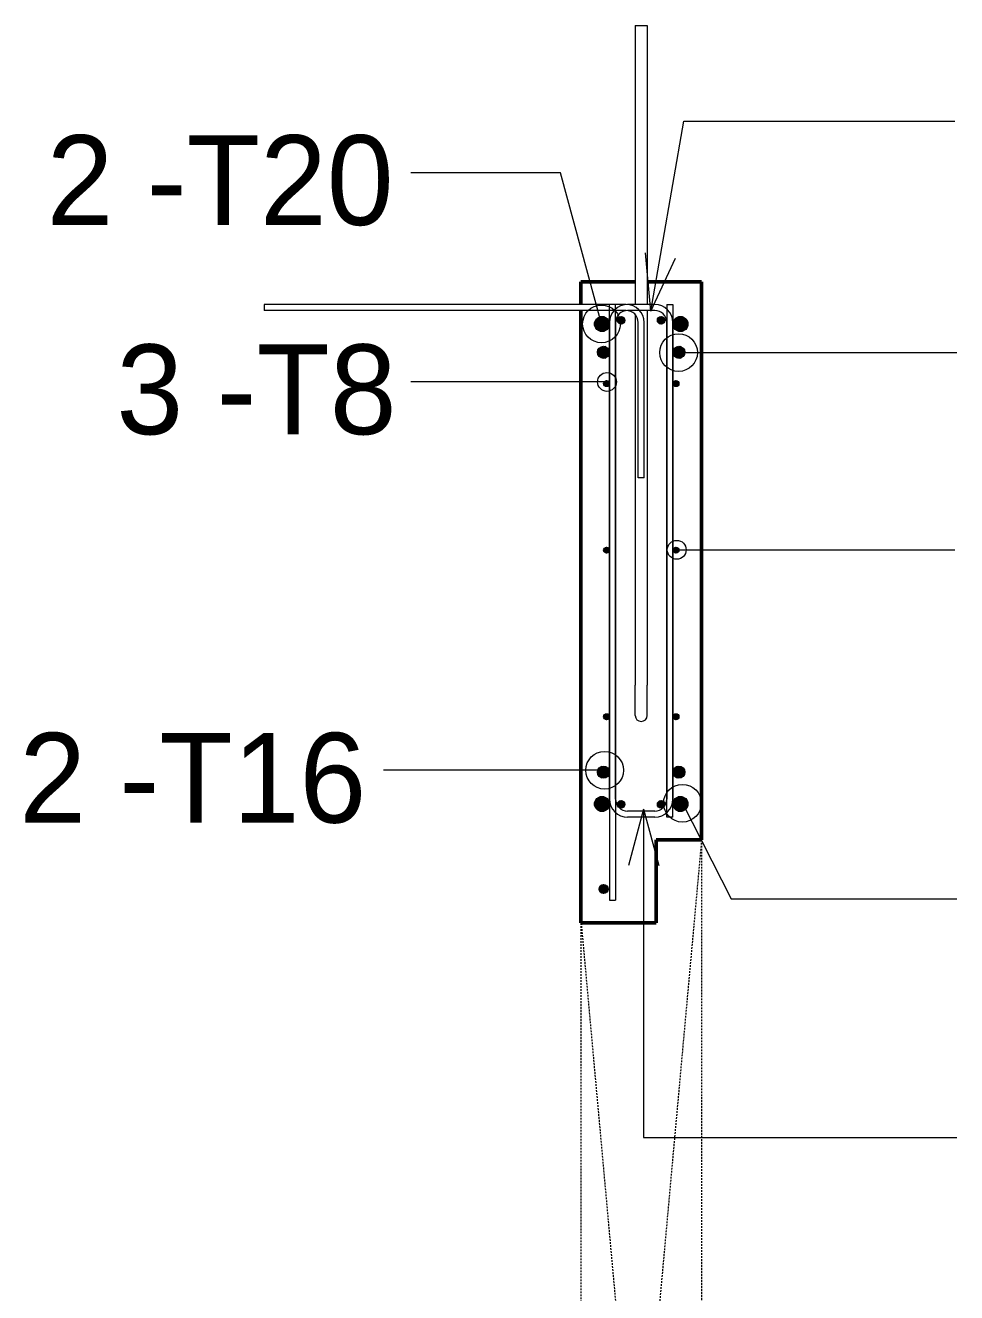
# Model space of a CAD drawing. Header units: millimetres. Extents: x 65441 to 98797, y 2255 to 31386.
# Drawn here: x 76302 to 77537, y 4859 to 6540 of the extents above; entities that cross this region are included whole.
import ezdxf

# ---------------------------------------------------------------- set-up
doc = ezdxf.new("R2010")
doc.units = ezdxf.units.MM
doc.linetypes.add('Overhead', pattern=[3.97, 2.38, -1.59])
for name, color, linetype, lineweight in [('A-FLOR-OVHD', 1, 'Overhead', 18), ('A-WALL', 113, 'Continuous', 25), ('S-RBAR', 171, 'Continuous', 18), ('S-RBAR-IDEN', 171, 'Continuous', 9)]:
    doc.layers.add(name, color=color, linetype=linetype, lineweight=lineweight)
doc.styles.add('Nirmala UI', font='Nirmala.ttf', dxfattribs={"height": 119.0625})

msp = doc.modelspace()

# ---------------------------------------------------------------- hatches: boundary and pattern name
at = {"layer": 'S-RBAR'}
h = msp.add_hatch(color=256, dxfattribs=at)
edge = h.paths.add_edge_path()
edge.add_arc((77066.5, 6143.7), 10, 0, 360)
for points in [[(77069.6, 6134.2), (77076.5, 6143.7), (77069.6, 6153.3), (77058.4, 6149.6), (77058.4, 6137.9)], [(77091.8, 6143.7), (77096.8, 6148.7), (77091.8, 6153.7), (77086.8, 6148.7)], [(77144.9, 6143.7), (77149.9, 6148.7), (77144.9, 6153.7), (77139.9, 6148.7)], [(77173.6, 6134.2), (77180.5, 6143.7), (77173.6, 6153.3), (77162.4, 6149.6), (77162.4, 6137.9)], [(77071, 6098.6), (77076.5, 6106.2), (77071, 6113.9), (77062, 6111), (77062, 6101.5)], [(77171, 6098.6), (77176.5, 6106.2), (77171, 6113.9), (77162, 6111), (77162, 6101.5)], [(77072.5, 6060.7), (77076.5, 6064.7), (77072.5, 6068.7), (77068.5, 6064.7)], [(77164.5, 6060.7), (77168.5, 6064.7), (77164.5, 6068.7), (77160.5, 6064.7)], [(77072.5, 5839.8), (77076.5, 5843.8), (77072.5, 5847.8), (77068.5, 5843.8)], [(77164.5, 5839.8), (77168.5, 5843.8), (77164.5, 5847.8), (77160.5, 5843.8)], [(77072.5, 5619), (77076.5, 5623), (77072.5, 5627), (77068.5, 5623)], [(77164.5, 5619), (77168.5, 5623), (77164.5, 5627), (77160.5, 5623)], [(77066, 5541.9), (77075, 5544.8), (77075, 5554.2), (77066, 5557.1), (77060.5, 5549.5)], [(77166, 5541.9), (77175, 5544.8), (77175, 5554.2), (77166, 5557.1), (77160.5, 5549.5)], [(77063.4, 5497.8), (77074.6, 5501.4), (77074.6, 5513.2), (77063.4, 5516.8), (77056.5, 5507.3)], [(77167.4, 5497.8), (77178.6, 5501.4), (77178.6, 5513.2), (77167.4, 5516.8), (77160.5, 5507.3)], [(77091.8, 5501.7), (77096.8, 5506.7), (77091.8, 5511.7), (77086.8, 5506.7)], [(77144.9, 5501.7), (77149.9, 5506.7), (77144.9, 5511.7), (77139.9, 5506.7)], [(77068.5, 5388.5), (77074.5, 5394.5), (77068.5, 5400.5), (77062.5, 5394.5)]]:
    msp.add_hatch(color=256, dxfattribs=at).paths.add_polyline_path(points)
h = msp.add_hatch(color=256, dxfattribs=at)
edge = h.paths.add_edge_path()
edge.add_arc((77091.8, 6148.7), 5, 0, 360)
h = msp.add_hatch(color=256, dxfattribs=at)
edge = h.paths.add_edge_path()
edge.add_arc((77144.9, 6148.7), 5, 0, 360)
h = msp.add_hatch(color=256, dxfattribs=at)
edge = h.paths.add_edge_path()
edge.add_arc((77170.5, 6143.7), 10, 0, 360)
h = msp.add_hatch(color=256, dxfattribs=at)
edge = h.paths.add_edge_path()
edge.add_arc((77068.5, 6106.2), 8, 0, 360)
h = msp.add_hatch(color=256, dxfattribs=at)
edge = h.paths.add_edge_path()
edge.add_arc((77168.5, 6106.2), 8, 0, 360)
h = msp.add_hatch(color=256, dxfattribs=at)
edge = h.paths.add_edge_path()
edge.add_arc((77072.5, 6064.7), 4, 0, 360)
h = msp.add_hatch(color=256, dxfattribs=at)
edge = h.paths.add_edge_path()
edge.add_arc((77164.5, 6064.7), 4, 0, 360)
h = msp.add_hatch(color=256, dxfattribs=at)
edge = h.paths.add_edge_path()
edge.add_arc((77072.5, 5843.8), 4, 0, 360)
h = msp.add_hatch(color=256, dxfattribs=at)
edge = h.paths.add_edge_path()
edge.add_arc((77164.5, 5843.8), 4, 0, 360)
h = msp.add_hatch(color=256, dxfattribs=at)
edge = h.paths.add_edge_path()
edge.add_arc((77072.5, 5623), 4, 0, 360)
h = msp.add_hatch(color=256, dxfattribs=at)
edge = h.paths.add_edge_path()
edge.add_arc((77164.5, 5623), 4, 0, 360)
h = msp.add_hatch(color=256, dxfattribs=at)
edge = h.paths.add_edge_path()
edge.add_arc((77068.5, 5549.5), 8, 0, 360)
h = msp.add_hatch(color=256, dxfattribs=at)
edge = h.paths.add_edge_path()
edge.add_arc((77168.5, 5549.5), 8, 0, 360)
h = msp.add_hatch(color=256, dxfattribs=at)
edge = h.paths.add_edge_path()
edge.add_arc((77066.5, 5507.3), 10, 0, 360)
h = msp.add_hatch(color=256, dxfattribs=at)
edge = h.paths.add_edge_path()
edge.add_arc((77170.5, 5507.3), 10, 0, 360)
h = msp.add_hatch(color=256, dxfattribs=at)
edge = h.paths.add_edge_path()
edge.add_arc((77091.8, 5506.7), 5, 0, 360)
h = msp.add_hatch(color=256, dxfattribs=at)
edge = h.paths.add_edge_path()
edge.add_arc((77144.9, 5506.7), 5, 0, 360)
h = msp.add_hatch(color=256, dxfattribs=at)
edge = h.paths.add_edge_path()
edge.add_arc((77068.5, 5394.5), 6, 0, 360)

# ---------------------------------------------------------------- linework, layer by layer
at = {"layer": 'A-FLOR-OVHD'}
for p, q in [((77198.5, 5459.7), (77038.5, 3695.3)), ((77198.5, 5459.7), (77198.5, 3589.7)), ((77038.5, 5353.2), (77198.5, 3589.7)), ((77038.5, 5353.2), (77038.5, 3695.3))]:
    msp.add_line(p, q, dxfattribs=at)
at = {"layer": 'A-WALL', "lineweight": 50}
for p, q in [((77038.5, 6199.7), (77038.5, 6169.7)), ((77110.5, 6199.7), (77038.5, 6199.7)), ((77198.5, 6199.7), (77126.5, 6199.7)), ((77198.5, 5459.7), (77198.5, 6199.7)), ((77038.5, 6161.7), (77038.5, 5349.7)), ((77138.5, 5349.7), (77138.5, 5459.7)), ((77138.5, 5459.7), (77198.5, 5459.7)), ((77038.5, 5349.7), (77138.5, 5349.7))]:
    msp.add_line(p, q, dxfattribs=at)
at = {"layer": 'S-RBAR'}
for p, q in [((77110.5, 6539.7), (77110.5, 6169.7)), ((77110.5, 6539.7), (77126.5, 6539.7)), ((77126.5, 6539.7), (77126.5, 6169.7)), ((77098.5, 6169.7), (76618.5, 6169.7)), ((76618.5, 6169.7), (76618.5, 6161.7)), ((77084.5, 6169.7), (77076.5, 6169.7)), ((77076.5, 5513.7), (77076.5, 6169.7)), ((77084.5, 5513.7), (77084.5, 6169.7)), ((77136.5, 6169.7), (77100.5, 6169.7)), ((77152.5, 6169.7), (77152.5, 5513.7)), ((77152.5, 6169.7), (77160.5, 6169.7)), ((77160.5, 6169.7), (77160.5, 5513.7)), ((77098.5, 6161.7), (76618.5, 6161.7)), ((77069.6, 6153.3), (77058.4, 6149.6)), ((77076.5, 6143.7), (77069.6, 6153.3)), ((77091.8, 6153.7), (77086.8, 6148.7)), ((77096.8, 6148.7), (77091.8, 6153.7)), ((77136.5, 6161.7), (77100.5, 6161.7)), ((77110.5, 6156.2), (77110.5, 5664.7)), ((77126.5, 6161.7), (77126.5, 5664.7)), ((77144.9, 6153.7), (77139.9, 6148.7)), ((77149.9, 6148.7), (77144.9, 6153.7)), ((77173.6, 6153.3), (77162.4, 6149.6)), ((77180.5, 6143.7), (77173.6, 6153.3)), ((77058.4, 6149.6), (77058.4, 6137.9)), ((77058.4, 6137.9), (77069.6, 6134.2)), ((77069.6, 6134.2), (77076.5, 6143.7)), ((77076.5, 6145.7), (77076.5, 5379.7)), ((77084.5, 6145.7), (77084.5, 5379.7)), ((77086.8, 6148.7), (77091.8, 6143.7)), ((77091.8, 6143.7), (77096.8, 6148.7)), ((77114.5, 5939.7), (77114.5, 6145.7)), ((77122.5, 5939.7), (77122.5, 6145.7)), ((77139.9, 6148.7), (77144.9, 6143.7)), ((77144.9, 6143.7), (77149.9, 6148.7)), ((77152.5, 5489.7), (77152.5, 6145.7)), ((77160.5, 5489.7), (77160.5, 6145.7)), ((77162.4, 6149.6), (77162.4, 6137.9)), ((77162.4, 6137.9), (77173.6, 6134.2)), ((77173.6, 6134.2), (77180.5, 6143.7)), ((77071, 6113.9), (77062, 6111)), ((77062, 6111), (77062, 6101.5)), ((77062, 6101.5), (77071, 6098.6)), ((77076.5, 6106.2), (77071, 6113.9)), ((77071, 6098.6), (77076.5, 6106.2)), ((77171, 6113.9), (77162, 6111)), ((77162, 6111), (77162, 6101.5)), ((77162, 6101.5), (77171, 6098.6)), ((77176.5, 6106.2), (77171, 6113.9)), ((77171, 6098.6), (77176.5, 6106.2)), ((77072.5, 6068.7), (77068.5, 6064.7)), ((77076.5, 6064.7), (77072.5, 6068.7)), ((77164.5, 6068.7), (77160.5, 6064.7)), ((77168.5, 6064.7), (77164.5, 6068.7)), ((77068.5, 6064.7), (77072.5, 6060.7)), ((77072.5, 6060.7), (77076.5, 6064.7)), ((77160.5, 6064.7), (77164.5, 6060.7)), ((77164.5, 6060.7), (77168.5, 6064.7)), ((77122.5, 5939.7), (77114.5, 5939.7)), ((77072.5, 5847.8), (77068.5, 5843.8)), ((77068.5, 5843.8), (77072.5, 5839.8)), ((77076.5, 5843.8), (77072.5, 5847.8)), ((77072.5, 5839.8), (77076.5, 5843.8)), ((77164.5, 5847.8), (77160.5, 5843.8)), ((77160.5, 5843.8), (77164.5, 5839.8)), ((77168.5, 5843.8), (77164.5, 5847.8)), ((77164.5, 5839.8), (77168.5, 5843.8)), ((77110.5, 5624.7), (77110.5, 5664.7)), ((77126.5, 5624.7), (77126.5, 5664.7)), ((77072.5, 5627), (77068.5, 5623)), ((77068.5, 5623), (77072.5, 5619)), ((77076.5, 5623), (77072.5, 5627)), ((77072.5, 5619), (77076.5, 5623)), ((77164.5, 5627), (77160.5, 5623)), ((77160.5, 5623), (77164.5, 5619)), ((77168.5, 5623), (77164.5, 5627)), ((77164.5, 5619), (77168.5, 5623)), ((77066, 5557.1), (77060.5, 5549.5)), ((77060.5, 5549.5), (77066, 5541.9)), ((77075, 5554.2), (77066, 5557.1)), ((77075, 5544.8), (77075, 5554.2)), ((77166, 5557.1), (77160.5, 5549.5)), ((77160.5, 5549.5), (77166, 5541.9)), ((77175, 5554.2), (77166, 5557.1)), ((77175, 5544.8), (77175, 5554.2)), ((77066, 5541.9), (77075, 5544.8)), ((77166, 5541.9), (77175, 5544.8)), ((77063.4, 5516.8), (77056.5, 5507.3)), ((77074.6, 5513.2), (77063.4, 5516.8)), ((77074.6, 5501.4), (77074.6, 5513.2)), ((77167.4, 5516.8), (77160.5, 5507.3)), ((77178.6, 5513.2), (77167.4, 5516.8)), ((77178.6, 5501.4), (77178.6, 5513.2)), ((77056.5, 5507.3), (77063.4, 5497.8)), ((77063.4, 5497.8), (77074.6, 5501.4)), ((77091.8, 5511.7), (77086.8, 5506.7)), ((77086.8, 5506.7), (77091.8, 5501.7)), ((77096.8, 5506.7), (77091.8, 5511.7)), ((77091.8, 5501.7), (77096.8, 5506.7)), ((77136.5, 5497.7), (77100.5, 5497.7)), ((77144.9, 5511.7), (77139.9, 5506.7)), ((77139.9, 5506.7), (77144.9, 5501.7)), ((77149.9, 5506.7), (77144.9, 5511.7)), ((77144.9, 5501.7), (77149.9, 5506.7)), ((77160.5, 5507.3), (77167.4, 5497.8)), ((77167.4, 5497.8), (77178.6, 5501.4)), ((77136.5, 5489.7), (77100.5, 5489.7)), ((77160.5, 5489.7), (77152.5, 5489.7)), ((77068.5, 5400.5), (77062.5, 5394.5)), ((77062.5, 5394.5), (77068.5, 5388.5)), ((77074.5, 5394.5), (77068.5, 5400.5)), ((77068.5, 5388.5), (77074.5, 5394.5)), ((77076.5, 5379.7), (77084.5, 5379.7))]:
    msp.add_line(p, q, dxfattribs=at)
for centre, radius in [((77066.5, 6143.7), 10), ((77091.8, 6148.7), 5), ((77144.9, 6148.7), 5), ((77170.5, 6143.7), 10), ((77068.5, 6106.2), 8), ((77168.5, 6106.2), 8), ((77072.5, 6064.7), 4), ((77164.5, 6064.7), 4), ((77072.5, 5843.8), 4), ((77164.5, 5843.8), 4), ((77072.5, 5623), 4), ((77164.5, 5623), 4), ((77068.5, 5549.5), 8), ((77168.5, 5549.5), 8), ((77066.5, 5507.3), 10), ((77170.5, 5507.3), 10), ((77091.8, 5506.7), 5), ((77144.9, 5506.7), 5), ((77068.5, 5394.5), 6)]:
    msp.add_circle(centre, radius, dxfattribs=at)
for centre, radius, start, end in [((77100.5, 6145.7), 24, 90, 180), ((77098.5, 6145.7), 24, 360, 90), ((77136.5, 6145.7), 24, 360, 90), ((77100.5, 6145.7), 16, 90, 180), ((77098.5, 6145.7), 16, 0, 90), ((77136.5, 6145.7), 16, 0, 90), ((77118.5, 5624.7), 8, 180, 0), ((77100.5, 5513.7), 24, 180, 270), ((77100.5, 5513.7), 16, 180, 270), ((77136.5, 5513.7), 16, 270, 360), ((77136.5, 5513.7), 24, 270, 0)]:
    msp.add_arc(centre, radius, start, end, dxfattribs=at)
at = {"layer": 'S-RBAR-IDEN'}
for p, q in [((77131.2, 6160.7), (77175.2, 6412.8)), ((77175.2, 6412.8), (77534.4, 6412.8)), ((77011.3, 6344.4), (76812.9, 6344.4)), ((77065.8, 6143.9), (77011.3, 6344.4)), ((77131.2, 6160.7), (77124.3, 6238)), ((77131.2, 6160.7), (77163.9, 6231.1)), ((77168.1, 6105.8), (77536.9, 6105.8)), ((76975.2, 6066.9), (76812.9, 6066.9)), ((77073.1, 6066.9), (76975.2, 6066.9)), ((77165.6, 5844.3), (77534.4, 5844.3)), ((76999.7, 5552), (76776.6, 5552)), ((77070, 5552), (76999.7, 5552)), ((77121.7, 5500.5), (77101.6, 5425.5)), ((77121.7, 5500.5), (77141.8, 5425.5)), ((77121.7, 5500.5), (77121.7, 5065.1)), ((77173.1, 5508.3), (77238, 5381.7)), ((77238, 5381.7), (77536.9, 5381.7)), ((77121.7, 5065.1), (77536.9, 5065.1))]:
    msp.add_line(p, q, dxfattribs=at)
for centre, radius in [((77065.8, 6143.9), 25), ((77168.1, 6105.8), 25), ((77073.1, 6066.9), 12.5), ((77165.6, 5844.3), 12.5), ((77070, 5552), 25), ((77173.1, 5508.3), 25)]:
    msp.add_circle(centre, radius, dxfattribs=at)

# ---------------------------------------------------------------- texts
at = {"layer": 'S-RBAR-IDEN', "char_height": 119.06, "attachment_point": 1, "style": 'Nirmala UI'}
for s, insert, width in [('2 -T20', (76329.9, 6394.1), 581.223), ('3 -T8', (76422.4, 6116.6), 468.987), ('2 -T16', (76293.6, 5601.6), 581.223)]:
    msp.add_mtext(s, dxfattribs=dict(at, insert=insert, width=width))

doc.saveas('drawing.dxf')
